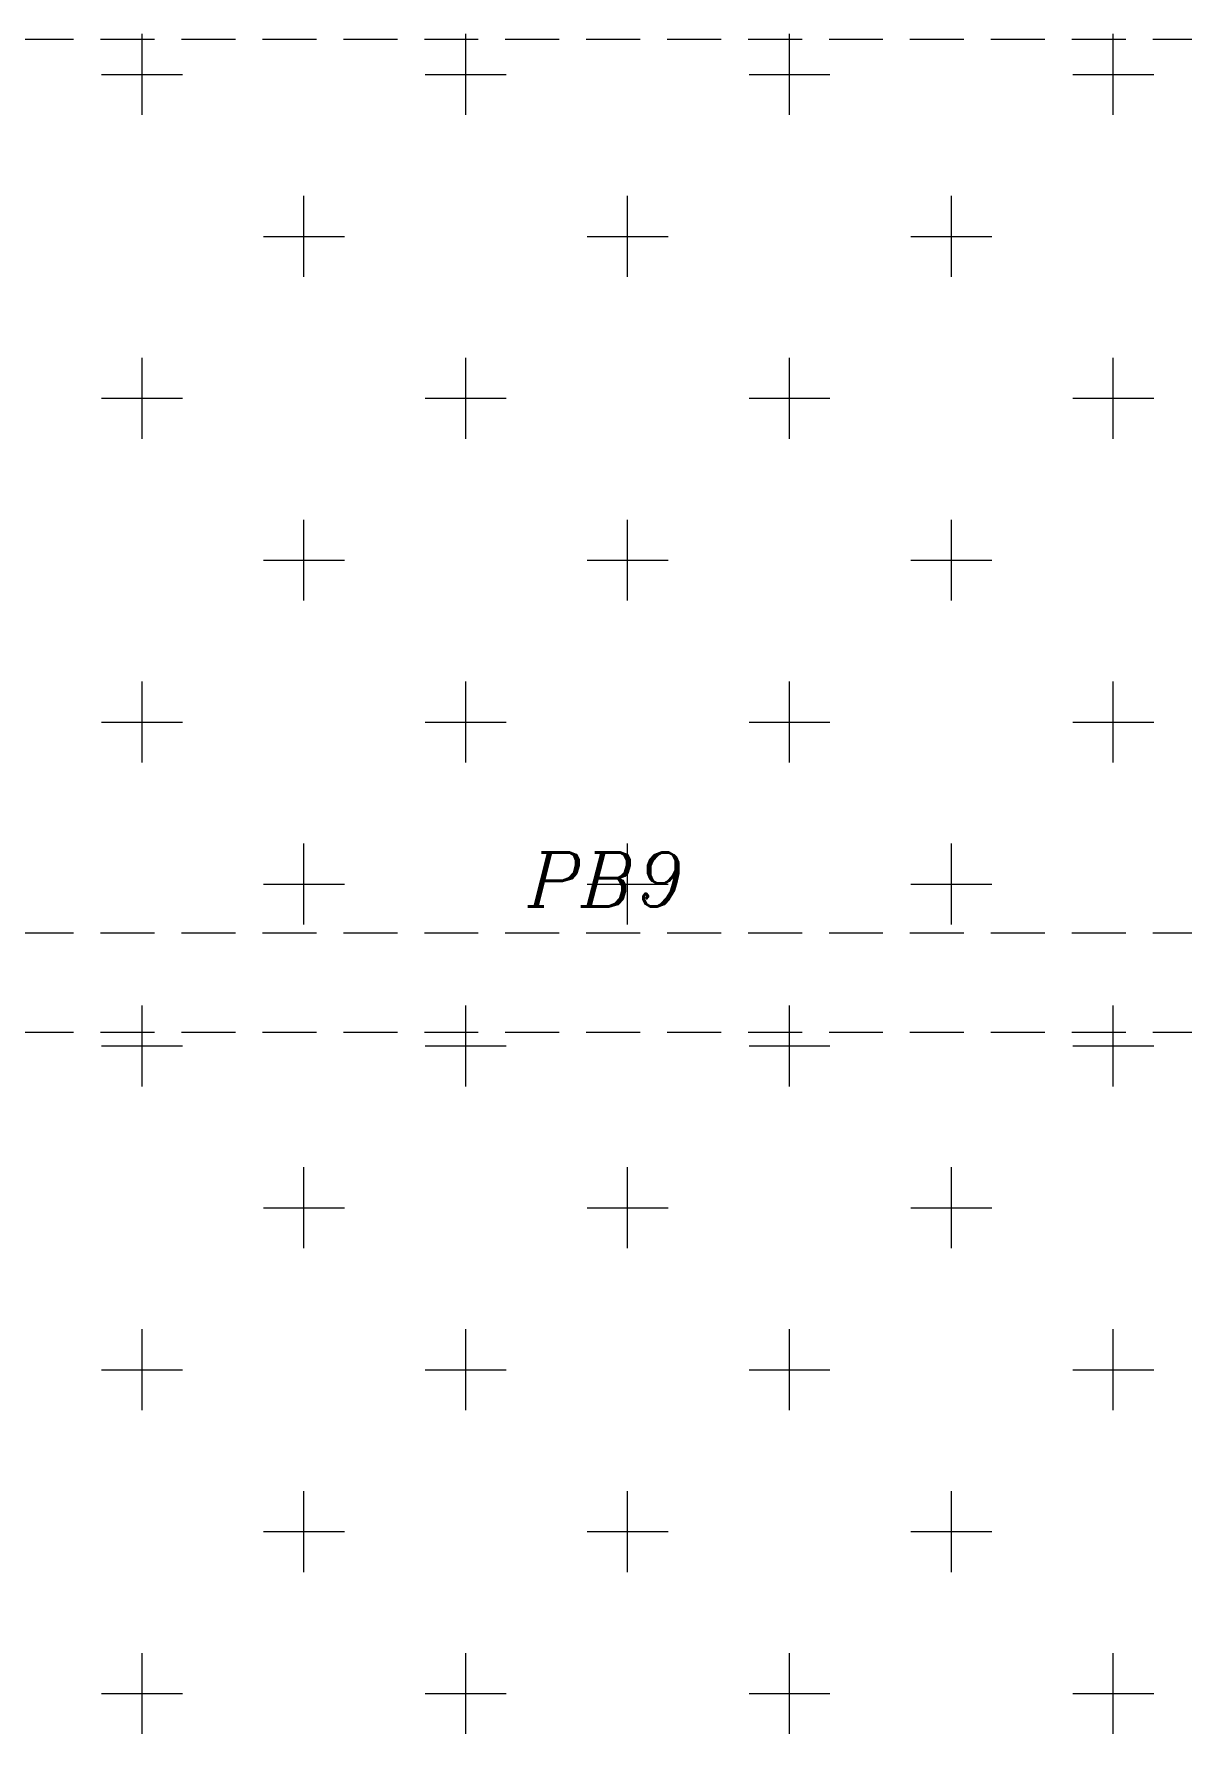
# Model space of a CAD drawing. Header units: millimetres. Extents: x 331487 to 517269, y 198509 to 399936.
# Drawn here: x 411128 to 413790, y 384999 to 388937 of the extents above; entities that cross this region are included whole.
import ezdxf

# ---------------------------------------------------------------- set-up
doc = ezdxf.new("R2010")
doc.units = ezdxf.units.MM
doc.header["$MEASUREMENT"] = 0
doc.linetypes.add('DASHED2', pattern=[0.375, 0.25, -0.125])
doc.layers.add('BEAM', color=1, linetype='Continuous', lineweight=5)
doc.styles.add('ITALICC', font='italicc', dxfattribs={"height": 0.3})

msp = doc.modelspace()

# ---------------------------------------------------------------- linework, layer by layer
at = {"layer": 'BEAM', "linetype": 'DASHED2', "ltscale": 500}
for p, q in [((414595.1, 388924), (410400.1, 388924)), ((414595.1, 386854), (410400.1, 386854)), ((414595.1, 386624), (410400.1, 386624))]:
    msp.add_line(p, q, dxfattribs=at)
at = {"layer": 'BEAM', "color": 253, "linetype": 'Continuous', "ltscale": 750}
for p, q in [((411378.6, 388924), (411378.6, 388937)), ((411378.6, 388749.5), (411378.6, 388924)), ((412128.6, 388924), (412128.6, 388937)), ((412128.6, 388749.5), (412128.6, 388924)), ((412878.6, 388924), (412878.6, 388937)), ((412878.6, 388749.5), (412878.6, 388924)), ((413628.6, 388924), (413628.6, 388937)), ((413628.6, 388749.5), (413628.6, 388924)), ((411284.8, 388843.2), (411472.3, 388843.2)), ((412034.8, 388843.2), (412222.3, 388843.2)), ((412784.8, 388843.2), (412972.3, 388843.2)), ((413534.8, 388843.2), (413722.3, 388843.2)), ((411753.6, 388374.5), (411753.6, 388562)), ((412503.6, 388374.5), (412503.6, 388562)), ((413253.6, 388374.5), (413253.6, 388562)), ((411659.8, 388468.2), (411847.3, 388468.2)), ((412409.8, 388468.2), (412597.3, 388468.2)), ((413159.8, 388468.2), (413347.3, 388468.2)), ((411378.6, 387999.5), (411378.6, 388187)), ((412128.6, 387999.5), (412128.6, 388187)), ((412878.6, 387999.5), (412878.6, 388187)), ((413628.6, 387999.5), (413628.6, 388187)), ((411284.8, 388093.2), (411472.3, 388093.2)), ((412034.8, 388093.2), (412222.3, 388093.2)), ((412784.8, 388093.2), (412972.3, 388093.2)), ((413534.8, 388093.2), (413722.3, 388093.2)), ((411753.6, 387624.5), (411753.6, 387812)), ((412503.6, 387624.5), (412503.6, 387812)), ((413253.6, 387624.5), (413253.6, 387812)), ((411659.8, 387718.2), (411847.3, 387718.2)), ((412409.8, 387718.2), (412597.3, 387718.2)), ((413159.8, 387718.2), (413347.3, 387718.2)), ((411378.6, 387249.5), (411378.6, 387437)), ((412128.6, 387249.5), (412128.6, 387437)), ((412878.6, 387249.5), (412878.6, 387437)), ((413628.6, 387249.5), (413628.6, 387437)), ((411284.8, 387343.2), (411472.3, 387343.2)), ((412034.8, 387343.2), (412222.3, 387343.2)), ((412784.8, 387343.2), (412972.3, 387343.2)), ((413534.8, 387343.2), (413722.3, 387343.2)), ((411753.6, 386874.5), (411753.6, 387062)), ((412503.6, 386874.5), (412503.6, 387062)), ((413253.6, 386874.5), (413253.6, 387062)), ((411659.8, 386968.2), (411847.3, 386968.2)), ((412409.8, 386968.2), (412597.3, 386968.2)), ((413159.8, 386968.2), (413347.3, 386968.2)), ((411378.6, 386624), (411378.6, 386687)), ((412128.6, 386624), (412128.6, 386687)), ((412878.6, 386624), (412878.6, 386687)), ((413628.6, 386624), (413628.6, 386687)), ((411378.6, 386499.5), (411378.6, 386624)), ((412128.6, 386499.5), (412128.6, 386624)), ((412878.6, 386499.5), (412878.6, 386624)), ((413628.6, 386499.5), (413628.6, 386624)), ((411284.8, 386593.2), (411472.3, 386593.2)), ((412034.8, 386593.2), (412222.3, 386593.2)), ((412784.8, 386593.2), (412972.3, 386593.2)), ((413534.8, 386593.2), (413722.3, 386593.2)), ((411753.6, 386124.5), (411753.6, 386312)), ((412503.6, 386124.5), (412503.6, 386312)), ((413253.6, 386124.5), (413253.6, 386312)), ((411659.8, 386218.2), (411847.3, 386218.2)), ((412409.8, 386218.2), (412597.3, 386218.2)), ((413159.8, 386218.2), (413347.3, 386218.2)), ((411378.6, 385749.5), (411378.6, 385937)), ((412128.6, 385749.5), (412128.6, 385937)), ((412878.6, 385749.5), (412878.6, 385937)), ((413628.6, 385749.5), (413628.6, 385937)), ((411284.8, 385843.2), (411472.3, 385843.2)), ((412034.8, 385843.2), (412222.3, 385843.2)), ((412784.8, 385843.2), (412972.3, 385843.2)), ((413534.8, 385843.2), (413722.3, 385843.2)), ((411753.6, 385374.5), (411753.6, 385562)), ((412503.6, 385374.5), (412503.6, 385562)), ((413253.6, 385374.5), (413253.6, 385562)), ((411659.8, 385468.2), (411847.3, 385468.2)), ((412409.8, 385468.2), (412597.3, 385468.2)), ((413159.8, 385468.2), (413347.3, 385468.2)), ((411378.6, 384999.5), (411378.6, 385187)), ((412128.6, 384999.5), (412128.6, 385187)), ((412878.6, 384999.5), (412878.6, 385187)), ((413628.6, 384999.5), (413628.6, 385187)), ((411284.8, 385093.2), (411472.3, 385093.2)), ((412034.8, 385093.2), (412222.3, 385093.2)), ((412784.8, 385093.2), (412972.3, 385093.2)), ((413534.8, 385093.2), (413722.3, 385093.2))]:
    msp.add_line(p, q, dxfattribs=at)

# ---------------------------------------------------------------- texts
at = {"color": 3, "linetype": 'Continuous', "style": 'ITALICC'}
msp.add_attdef('PB9', (412272.2, 386916.2), '', height=125, dxfattribs=at)

doc.saveas('drawing.dxf')
